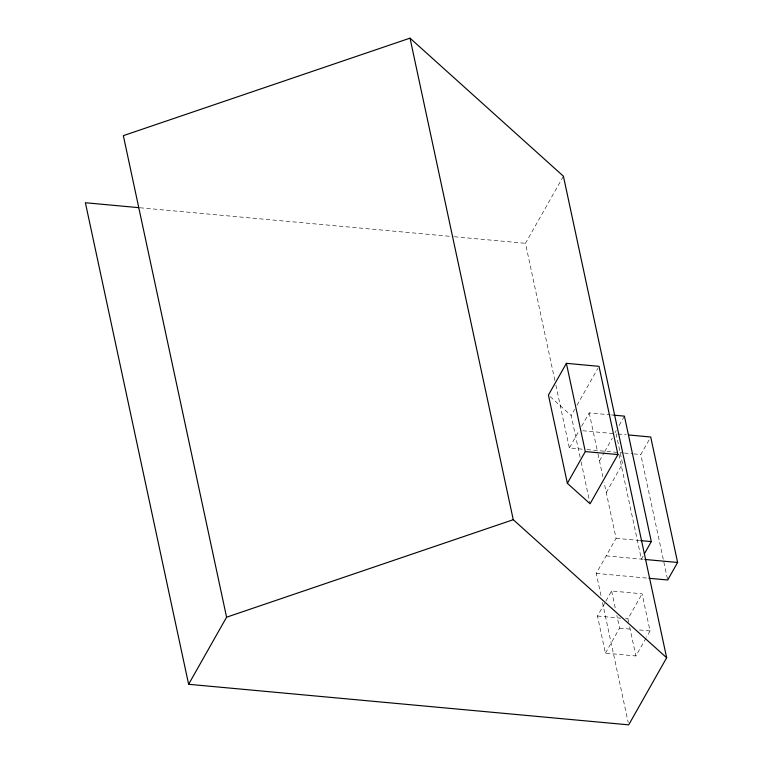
<?xml version="1.0" encoding="UTF-8"?>
<svg xmlns="http://www.w3.org/2000/svg" width="763" height="763" viewBox="0 0 763 763"><rect width="100%" height="100%" fill="white"/><g stroke="black" fill="none" stroke-linecap="round" stroke-linejoin="round"><path stroke-width="0.57" stroke-dasharray="3.81 2.86" d="M554.882 380.518L525.469 243.302L563.418 176.215M580.138 457.323L571.172 415.53L574.653 409.378M576.971 405.277L597.849 368.386M582.226 449.149L569.341 447.967L579.27 430.427M581.597 426.298L589.189 412.888L610.324 414.834M615.064 432.64L616.237 430.58M619.155 425.42L624.411 416.131M599.47 460.833L604.124 452.612M604.706 451.582L612.26 438.22M606.261 492.536L622.551 463.751L615.751 432.049M667.444 578.84L640.796 454.548L649.551 439.078M600.986 595.55L596.237 573.414L616.084 538.335L604.077 482.34M646.089 637.944L635.894 655.961L605.421 653.157L597.467 616.027L605.393 602.007M605.965 601.006L611.621 591.001L642.093 593.805L650.057 630.934L646.652 636.943M643.133 556.027L641.378 559.126L618.965 454.576M605.421 653.157L619.585 628.13L616.847 615.36M628.683 622.312L627.93 618.831L642.093 593.805M139.953 207.765L453.108 236.625M454.29 236.74L525.469 243.302M611.497 414.938L613.843 415.158M582.789 430.752L614.482 433.67M617.992 433.994L626.175 434.748M586.909 449.588L623.228 452.936M624.401 453.041L632.594 453.794M633.767 453.909L640.796 454.548M616.084 538.335L639.566 540.5M606.165 555.874L643.714 559.336M596.237 573.414L648.951 578.278M597.467 616.027L620.901 618.183M625.593 618.621L627.93 618.831M619.585 628.13L632.479 629.313M639.508 629.961L650.057 630.934M550.19 396.636L571.172 415.53M589.189 412.888L597.753 452.841M598.001 453.985L602.865 476.684M629.675 626.957L635.894 655.961M611.621 591.001L615.607 609.561M581.129 461.968L589.847 502.607M555.884 385.172L569.341 447.967M602.484 602.541L628.207 722.523"/><path stroke-width="1.14" d="M188.623 684.287L226.582 617.2L123.339 135.652L410.017 38.15L563.418 176.215L666.662 657.763L628.702 724.85L188.623 684.287L85.389 202.739L138.761 207.66M566.384 363.331L548.435 395.062L567.357 483.303L590.095 503.771L617.925 454.576L599.003 366.335L566.384 363.331L585.307 451.572L567.357 483.303M644.296 553.967L651.306 541.587L624.411 416.131L613.843 415.158M628.512 434.967L650.715 437.008L677.611 562.465L667.692 580.004L648.951 578.278M226.582 617.2L513.261 519.698L666.662 657.763M585.307 451.572L617.925 454.576M640.739 540.614L651.306 541.587M644.888 559.451L677.611 562.465M410.017 38.15L513.261 519.698"/></g></svg>
